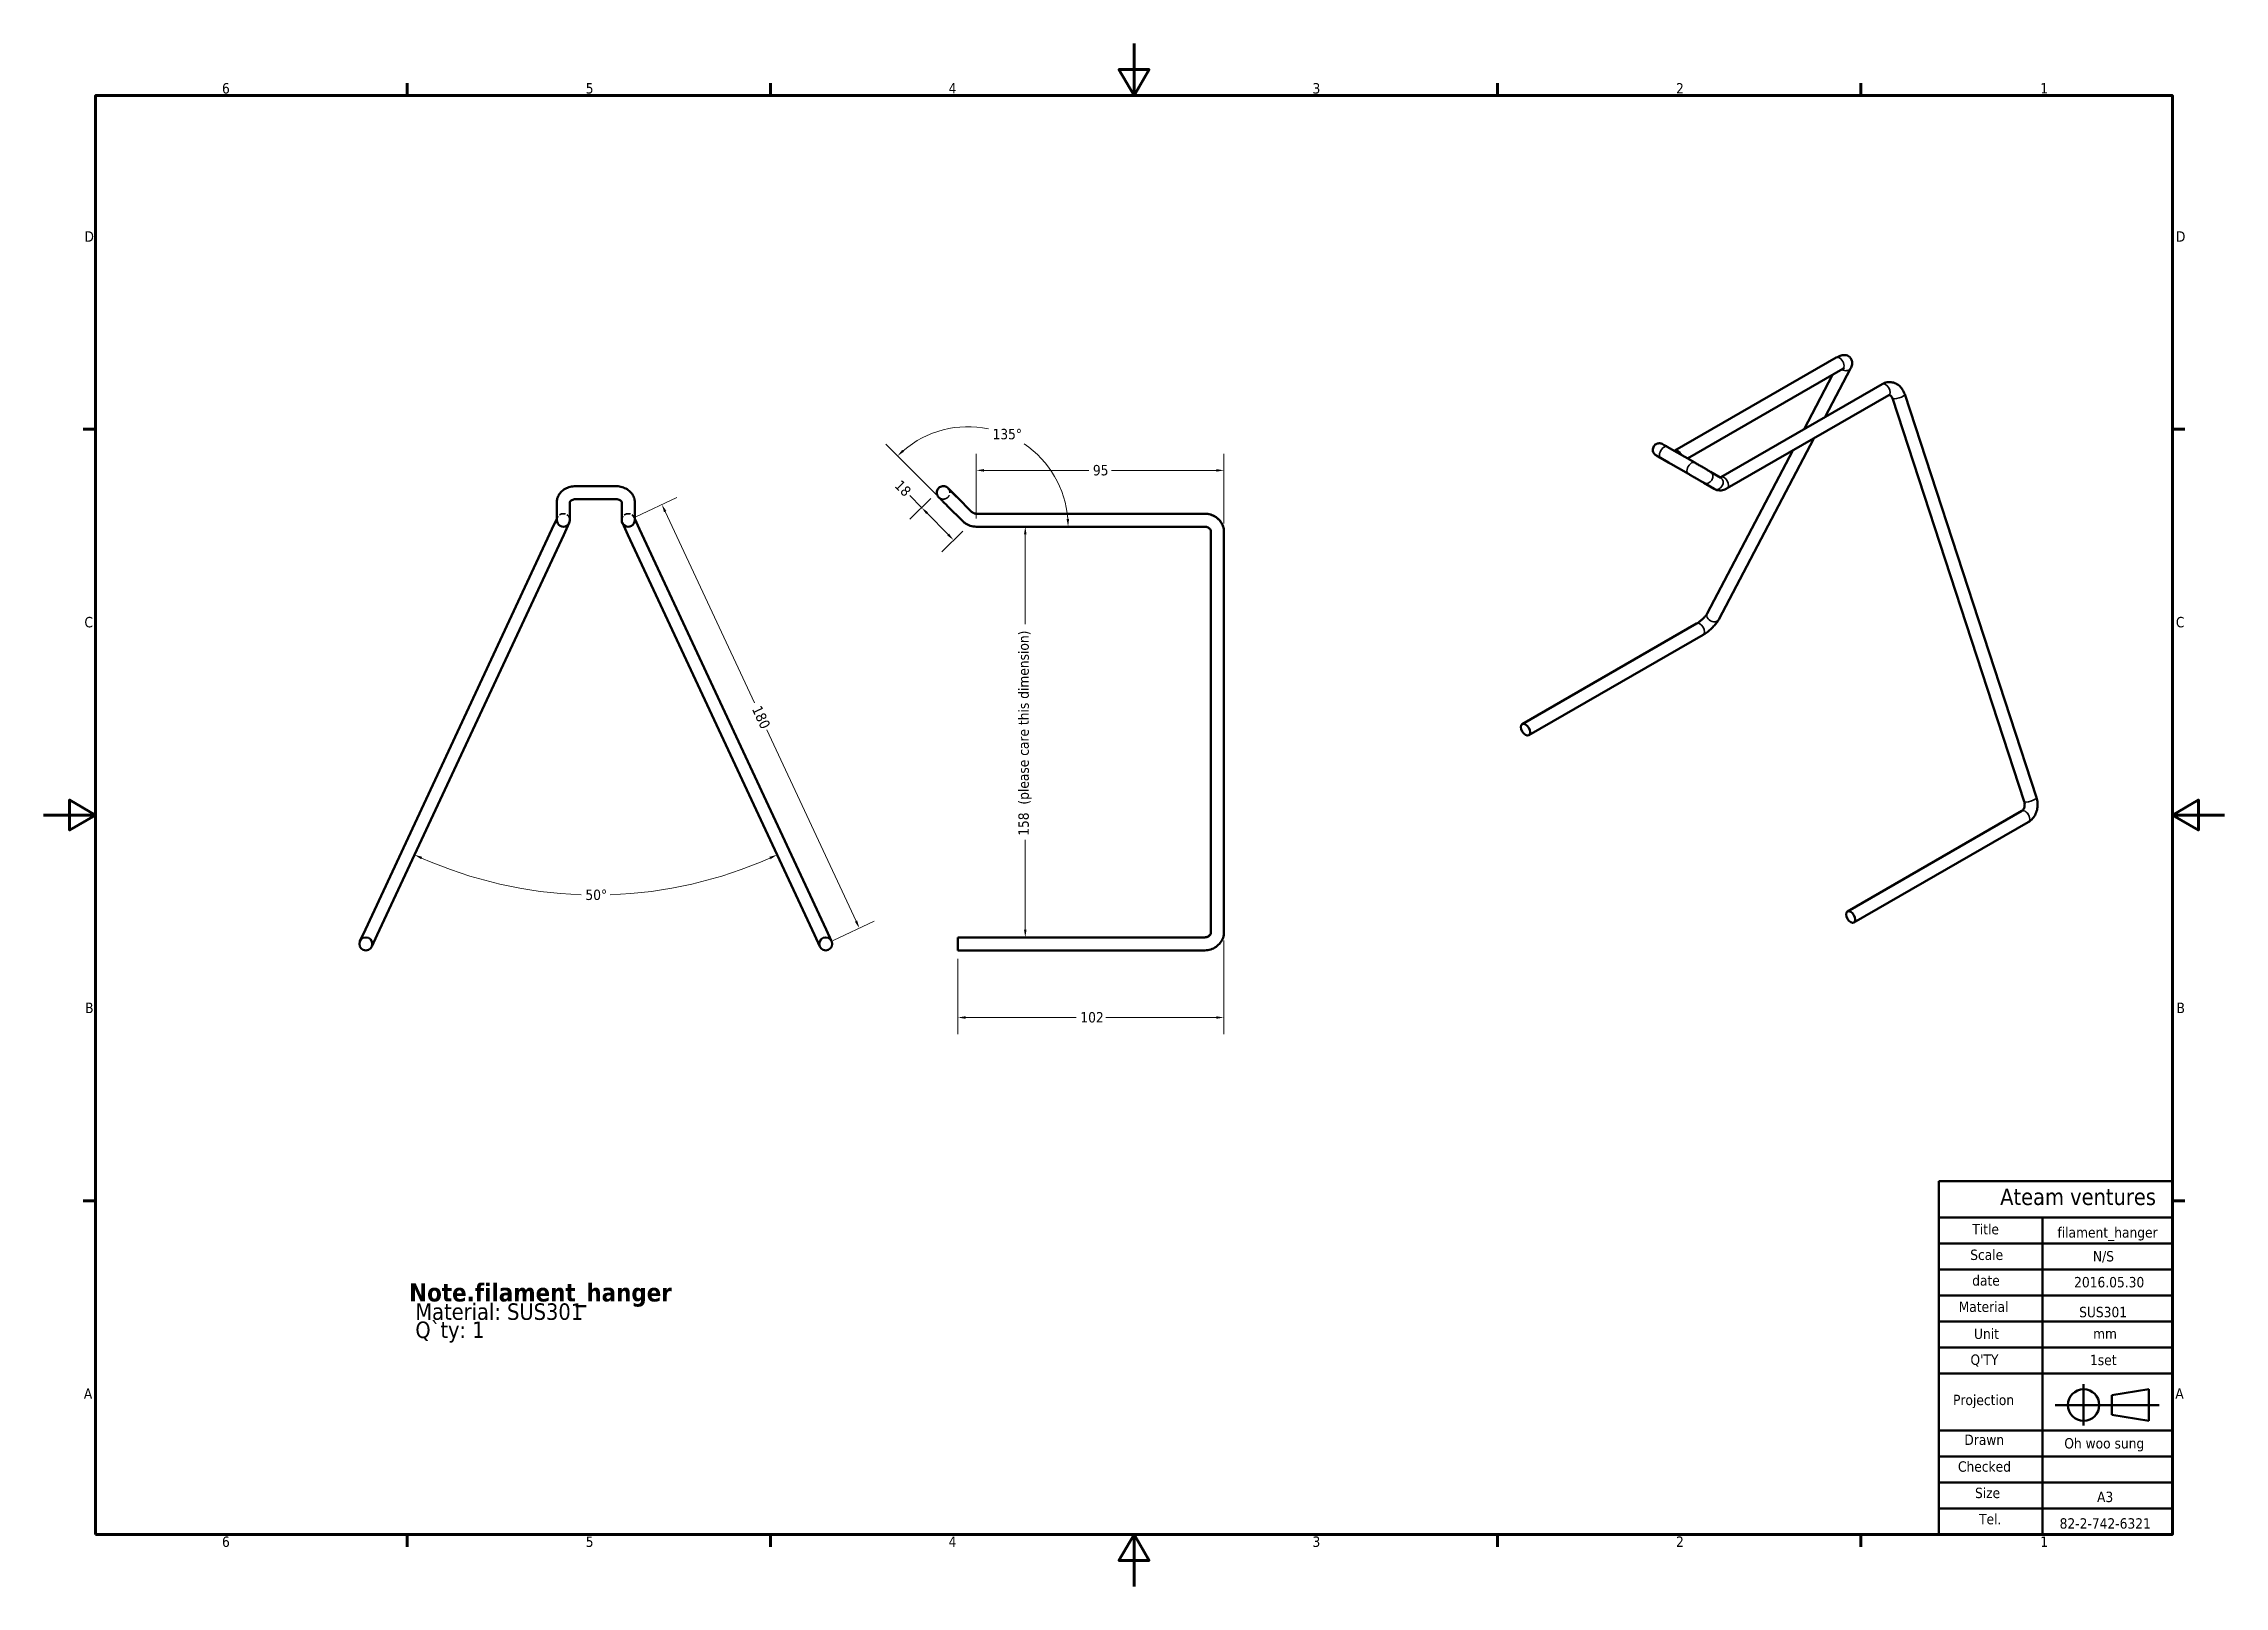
# Model space of a CAD drawing. Header units: millimetres. Extents: x 0 to 840, y 0 to 594.
import ezdxf
from ezdxf.enums import TextEntityAlignment as Align

# ---------------------------------------------------------------- set-up
doc = ezdxf.new("R2010")
doc.units = ezdxf.units.MM
doc.header["$LTSCALE"] = 2
doc.linetypes.add('DASHED', pattern=[0.2067, 0.1654, -0.0413])
for name, color, linetype, lineweight in [('Border (ANSI)', 7, 'Continuous', 70), ('Dimension (ANSI)', 7, 'Continuous', 25), ('Hidden (ANSI)', 7, 'DASHED', 35), ('Symbol (ANSI)', 7, 'Continuous', 25), ('Title (ANSI)', 7, 'Continuous', 50), ('Visible (ANSI)', 7, 'Continuous', 50), ('Visible Narrow (ANSI)', 7, 'Continuous', 35)]:
    doc.layers.add(name, color=color, linetype=linetype, lineweight=lineweight)
doc.styles.add('Note Text (ANSI)', font='tahoma.ttf')
doc.dimstyles.new('Default - mm (ANSI)', dxfattribs={"dimscale": 2, "dimtxt": 2, "dimasz": 1.5, "dimexe": 3.175, "dimexo": 1.6002, "dimgap": 0.8, "dimtad": 0, "dimtoh": 1, "dimrnd": 1e-08, "dimzin": 12, "dimdsep": 46, "dimtxsty": 'Note Text (ANSI)', "dimcen": 0.09, "dimdle": 10, "dimclrd": 256, "dimclre": 256, "dimclrt": 256, "dimadec": 1, "dimazin": 3, "dimtfac": 0.65, "dimtofl": 0, "dimtmove": 0, "dimatfit": 3, "dimfxl": 0, "dimtolj": 1, "dimtzin": 4, "dimlwd": 15, "dimlwe": 15, "dimarcsym": 0})

# ---------------------------------------------------------------- blocks, each defined once
blk = doc.blocks.new('Borders Default Border')
at = {"layer": 'Border (ANSI)'}
for p, q in [((70, 287), (70, 289.4)), ((140, 287), (140, 289.4)), ((280, 287), (280, 289.4)), ((350, 287), (350, 289.4)), ((10, 222.75), (7.6, 222.75)), ((410, 222.75), (412.4, 222.75)), ((10, 74.25), (7.6, 74.25)), ((410, 74.25), (412.4, 74.25)), ((70, 10), (70, 7.6)), ((140, 10), (140, 7.6)), ((280, 10), (280, 7.6)), ((350, 10), (350, 7.6))]:
    blk.add_line(p, q, dxfattribs=at)
at = {"layer": 'Border (ANSI)', "flags": 128}
for points in [[(210, 297), (210, 287), (207.11, 292), (212.89, 292), (210, 287)], [(10, 10), (10, 287), (410, 287), (410, 10), (10, 10)], [(0, 148.5), (10, 148.5), (5, 151.39), (5, 145.61), (10, 148.5)], [(420, 148.5), (410, 148.5), (415, 151.39), (415, 145.61), (410, 148.5)], [(210, 0), (210, 10), (207.11, 5), (212.89, 5), (210, 10)]]:
    blk.add_lwpolyline(points, dxfattribs=at)
at = {"layer": 'Border (ANSI)', "char_height": 2, "attachment_point": 7, "style": 'Note Text (ANSI)'}
for s, insert in [('6', (34.36, 287.36)), ('5', (104.41, 287.36)), ('4', (174.3, 287.4)), ('3', (244.38, 287.36)), ('2', (314.39, 287.4)), ('1', (384.55, 287.4)), ('D', (7.87, 258.87)), ('D', (410.67, 258.87)), ('C', (7.86, 184.59)), ('C', (410.66, 184.59)), ('B', (7.99, 110.37)), ('B', (410.79, 110.37)), ('A', (7.75, 36.12)), ('A', (410.55, 36.12)), ('6', (34.36, 7.56)), ('5', (104.41, 7.56)), ('4', (174.3, 7.6)), ('3', (244.38, 7.56)), ('2', (314.39, 7.6)), ('1', (384.55, 7.6))]:
    blk.add_mtext(s, dxfattribs=dict(at, insert=insert))
blk = doc.blocks.new('Title Blocks ANSI - Large')
at = {"layer": 'Title (ANSI)'}
for p, q in [((213.43, -53.73), (168.43, -53.73)), ((168.43, -53.73), (168.43, -121.73)), ((213.43, -121.73), (213.43, -53.73)), ((168.43, -60.73), (213.43, -60.73)), ((188.43, -60.73), (188.43, -121.73)), ((168.43, -65.73), (213.43, -65.73)), ((168.43, -70.73), (213.43, -70.73)), ((168.43, -75.73), (213.43, -75.73)), ((168.43, -80.73), (213.43, -80.73)), ((168.43, -85.73), (213.43, -85.73)), ((168.43, -90.73), (213.43, -90.73)), ((196.31, -92.79), (196.31, -100.79)), ((208.89, -93.78), (201.74, -94.91)), ((201.74, -94.91), (201.74, -98.69)), ((208.89, -93.78), (208.89, -99.84)), ((190.81, -96.83), (210.84, -96.83)), ((208.89, -99.84), (201.74, -98.69)), ((168.43, -101.73), (213.43, -101.73)), ((168.43, -106.73), (213.43, -106.73)), ((168.43, -111.73), (213.43, -111.73)), ((168.43, -116.73), (213.43, -116.73)), ((168.43, -121.73), (166.93, -121.73)), ((168.43, -121.73), (213.43, -121.73))]:
    blk.add_line(p, q, dxfattribs=at)
blk.add_circle((196.31, -96.83), 3.03, dxfattribs=at)
at = {"layer": 'Title (ANSI)', "style": 'Note Text (ANSI)'}
for s, p in [('2016.05.30', (194.49, -74.77)), ('mm', (198.14, -84.68)), ('1set', (197.55, -89.75)), ('Oh woo sung', (192.6, -105.79))]:
    blk.add_text(s, height=2, dxfattribs=at).set_placement(p, align=Align.BOTTOM_LEFT)
for s, p in [('Drawn', (173.35, -102.51)), ('Checked', (172.12, -107.66))]:
    blk.add_text(s, height=2, dxfattribs=at).set_placement(p, align=Align.TOP_LEFT)
at = {"layer": 'Title (ANSI)', "attachment_point": 1, "style": 'Note Text (ANSI)'}
for s, insert, char_height in [('\\fTahoma|b0|i0;\\H3.1750;Ateam ventures', (180.25, -55.14), 3.175), ('\\fTahoma|b0|i0;Scale', (174.48, -66.9), 2), ('\\fTahoma|b0|i0;N/S', (198.11, -67.18), 2), ('\\fTahoma|b0|i0;date', (174.86, -71.84), 2), ('\\fTahoma|b0|i0;Material', (172.26, -76.9), 2), ('SUS301', (195.46, -77.92), 2), ('\\fTahoma|b0|i0;Unit', (175.21, -82.1), 2), ("\\fTahoma|b0|i0;Q'TY", (174.53, -87.09), 2), ('\\fTahoma|b0|i0;Projection', (171.17, -94.84), 2), ('\\fTahoma|b0|i0;Size', (175.4, -112.74), 2), ('A3', (198.91, -113.51), 2), ('\\fTahoma|b0|i0;Tel.', (176.18, -117.79), 2), ('\\fTahoma|b0|i0;82-2-742-6321', (191.7, -118.62), 2)]:
    blk.add_mtext(s, dxfattribs=dict(at, insert=insert, char_height=char_height))
at = {"layer": 'Title (ANSI)', "insert": (174.89, -61.97), "char_height": 2, "width": 7.6254, "attachment_point": 1, "style": 'Note Text (ANSI)'}
blk.add_mtext('\\fTahoma|b0|i0;Title', dxfattribs=at)
at = {"layer": 'Title (ANSI)', "insert": (191.28, -62.59), "char_height": 2, "attachment_point": 1, "line_spacing_factor": 0.987884, "style": 'Note Text (ANSI)'}
blk.add_mtext('filament_hanger\\P ', dxfattribs=at)
blk = doc.blocks.new('*D6')
at = {"layer": 'Defpoints', "color": 0, "transparency": 16777216}
for p in [(212.7, 431.4), (225.04, 404.92), (188.75, 267.95), (128.5, 250.86)]:
    blk.add_point(p, dxfattribs=at)
at = {"layer": 'Dimension (ANSI)', "lineweight": 15, "transparency": 16777216}
for start, end in [(246.03808, 268.05643), (271.93877, 293.95713)]:
    blk.add_arc((212.7, 431.4), 165.2, start, end, dxfattribs=at)
at = {"layer": 'Dimension (ANSI)', "transparency": 16777216}
for points in [[(145.39, 279.98), (145.81, 280.89), (142.87, 281.68)], [(279.57, 280.89), (279.98, 279.98), (282.51, 281.68)]]:
    blk.add_solid(points, dxfattribs=at)
at = {"layer": 'Dimension (ANSI)', "lineweight": 18, "transparency": 16777216, "insert": (208.69, 268.28), "char_height": 4, "attachment_point": 1, "style": 'Note Text (ANSI)'}
blk.add_mtext('\\A1;50°', dxfattribs=at)
blk = doc.blocks.new('*D7')
at = {"layer": 'Defpoints', "color": 0, "transparency": 16777216}
for p in [(378.12, 408.01), (378.12, 249.87), (378.12, 249.87)]:
    blk.add_point(p, dxfattribs=at)
at = {"layer": 'Dimension (ANSI)', "lineweight": 15, "transparency": 16777216}
for p, q in [((378.12, 405.01), (378.12, 370.51)), ((378.12, 252.87), (378.12, 287.38))]:
    blk.add_line(p, q, dxfattribs=at)
at = {"layer": 'Dimension (ANSI)', "transparency": 16777216}
for points in [[(377.62, 405.01), (378.62, 405.01), (378.12, 408.01)], [(377.62, 252.87), (378.62, 252.87), (378.12, 249.87)]]:
    blk.add_solid(points, dxfattribs=at)
at = {"layer": 'Dimension (ANSI)', "lineweight": 18, "transparency": 16777216, "insert": (375.48, 288.98), "char_height": 4, "attachment_point": 1, "rotation": 90, "style": 'Note Text (ANSI)'}
blk.add_mtext('\\A1;158  (please care this dimension)', dxfattribs=at)
blk = doc.blocks.new('*D8')
at = {"layer": 'Defpoints', "color": 0, "transparency": 16777216}
for p in [(352.16, 244.87), (454.66, 251.9), (454.66, 219.02)]:
    blk.add_point(p, dxfattribs=at)
at = {"layer": 'Dimension (ANSI)', "lineweight": 15, "transparency": 16777216}
for p, q in [((454.66, 248.7), (454.66, 212.67)), ((352.16, 241.67), (352.16, 212.67)), ((355.16, 219.02), (397.73, 219.02)), ((451.66, 219.02), (409.09, 219.02))]:
    blk.add_line(p, q, dxfattribs=at)
at = {"layer": 'Dimension (ANSI)', "transparency": 16777216}
for points in [[(355.16, 219.52), (355.16, 218.52), (352.16, 219.02)], [(451.66, 219.52), (451.66, 218.52), (454.66, 219.02)]]:
    blk.add_solid(points, dxfattribs=at)
at = {"layer": 'Dimension (ANSI)', "lineweight": 18, "transparency": 16777216, "insert": (399.33, 221.11), "char_height": 4, "attachment_point": 1, "style": 'Note Text (ANSI)'}
blk.add_mtext('\\A1;102', dxfattribs=at)
blk = doc.blocks.new('*D9')
at = {"layer": 'Defpoints', "color": 0, "transparency": 16777216}
for p in [(454.66, 429.69), (359.23, 408.01), (454.66, 405.98)]:
    blk.add_point(p, dxfattribs=at)
at = {"layer": 'Dimension (ANSI)', "lineweight": 15, "transparency": 16777216}
for p, q in [((359.23, 411.21), (359.23, 436.04)), ((362.23, 429.69), (402.57, 429.69)), ((451.66, 429.69), (411.31, 429.69)), ((454.66, 409.18), (454.66, 436.04))]:
    blk.add_line(p, q, dxfattribs=at)
at = {"layer": 'Dimension (ANSI)', "transparency": 16777216}
for points in [[(362.23, 430.19), (362.23, 429.19), (359.23, 429.69)], [(451.66, 430.19), (451.66, 429.19), (454.66, 429.69)]]:
    blk.add_solid(points, dxfattribs=at)
at = {"layer": 'Dimension (ANSI)', "lineweight": 18, "transparency": 16777216, "insert": (404.17, 431.77), "char_height": 4, "attachment_point": 1, "style": 'Note Text (ANSI)'}
blk.add_mtext('\\A1;95', dxfattribs=at)
blk = doc.blocks.new('*D10')
at = {"layer": 'Defpoints', "color": 0, "transparency": 16777216}
for p in [(344.05, 421.12), (356.36, 408.58), (350.51, 402.84)]:
    blk.add_point(p, dxfattribs=at)
at = {"layer": 'Dimension (ANSI)', "lineweight": 15, "transparency": 16777216}
for p, q in [((338.2, 415.37), (333.62, 420.03)), ((341.77, 418.88), (333.67, 410.92)), ((348.4, 404.98), (340.3, 413.23)), ((354.07, 406.34), (345.97, 398.39))]:
    blk.add_line(p, q, dxfattribs=at)
at = {"layer": 'Dimension (ANSI)', "transparency": 16777216}
for points in [[(340.66, 413.58), (339.94, 412.88), (338.2, 415.37)], [(348.76, 405.33), (348.05, 404.63), (350.51, 402.84)]]:
    blk.add_solid(points, dxfattribs=at)
at = {"layer": 'Dimension (ANSI)', "lineweight": 18, "transparency": 16777216, "insert": (330.35, 426.35), "char_height": 4, "attachment_point": 1, "rotation": 314.47338, "style": 'Note Text (ANSI)'}
blk.add_mtext('\\A1;18', dxfattribs=at)
blk = doc.blocks.new('*D11')
at = {"layer": 'Defpoints', "color": 0, "transparency": 16777216}
for p in [(225.19, 410.51), (314.21, 253.41), (301.26, 247.37)]:
    blk.add_point(p, dxfattribs=at)
at = {"layer": 'Dimension (ANSI)', "lineweight": 15, "transparency": 16777216}
for p, q in [((228.1, 411.86), (243.9, 419.23)), ((239.41, 413.83), (273.77, 340.14)), ((312.94, 256.13), (278.58, 329.82)), ((304.16, 248.73), (319.96, 256.09))]:
    blk.add_line(p, q, dxfattribs=at)
at = {"layer": 'Dimension (ANSI)', "transparency": 16777216}
for points in [[(239.87, 414.04), (238.96, 413.62), (238.14, 416.55)], [(313.39, 256.34), (312.49, 255.92), (314.21, 253.41)]]:
    blk.add_solid(points, dxfattribs=at)
at = {"layer": 'Dimension (ANSI)', "lineweight": 18, "transparency": 16777216, "insert": (276.34, 339.57), "char_height": 4, "attachment_point": 1, "rotation": 294.9976, "style": 'Note Text (ANSI)'}
blk.add_mtext('\\A1;180', dxfattribs=at)
blk = doc.blocks.new('*D12')
at = {"layer": 'Defpoints', "color": 0, "transparency": 16777216}
for p in [(383.35, 435.24), (348.32, 415.82), (356.12, 408.01), (359.32, 408.01)]:
    blk.add_point(p, dxfattribs=at)
at = {"layer": 'Dimension (ANSI)', "lineweight": 15, "transparency": 16777216}
blk.add_line((346.06, 418.08), (324.4, 439.73), dxfattribs=at)
for start, end in [(78.35064, 130.53511), (4.46489, 55.91715)]:
    blk.add_arc((356.12, 408.01), 38.51, start, end, dxfattribs=at)
at = {"layer": 'Dimension (ANSI)', "transparency": 16777216}
for points in [[(331.44, 436.91), (330.76, 437.64), (328.89, 435.24)], [(395.01, 411.03), (394.01, 410.99), (394.63, 408.01)]]:
    blk.add_solid(points, dxfattribs=at)
at = {"layer": 'Dimension (ANSI)', "lineweight": 18, "transparency": 16777216, "insert": (365.5, 445.67), "char_height": 4, "attachment_point": 1, "style": 'Note Text (ANSI)'}
blk.add_mtext('\\A1;135°', dxfattribs=at)

msp = doc.modelspace()

# ---------------------------------------------------------------- linework, layer by layer
at = {"layer": 'Hidden (ANSI)', "ltscale": 14.285125}
msp.add_line((349.051, 421.119), (349.051, 421.119), dxfattribs=at)
at = {"layer": 'Hidden (ANSI)', "ltscale": 7.551005}
msp.add_line((353.926, 410.21), (348.319, 415.816), dxfattribs=at)
at = {"layer": 'Hidden (ANSI)', "ltscale": 2.263185}
for p, q in [((197.929, 411.569), (197.695, 411.067)), ((227.695, 411.066), (227.461, 411.568))]:
    msp.add_line(p, q, dxfattribs=at)
at = {"layer": 'Hidden (ANSI)', "ltscale": 26.587122}
msp.add_line((447.158, 408.013), (359.229, 408.013), dxfattribs=at)
at = {"layer": 'Hidden (ANSI)', "ltscale": 0.001184}
msp.add_line((449.658, 405.98), (449.658, 405.981), dxfattribs=at)
at = {"layer": 'Hidden (ANSI)', "ltscale": 28.725206}
msp.add_line((352.158, 244.881), (447.158, 244.881), dxfattribs=at)
at = {"layer": 'Hidden (ANSI)', "ltscale": 7.479626}
for centre in [(200.195, 410.513), (225.195, 410.512)]:
    msp.add_arc(centre, 2.5, 359.997604, 179.997604, dxfattribs=at)
at = {"layer": 'Hidden (ANSI)', "ltscale": 13.056766}
msp.add_open_spline([(348.319, 415.816), (347.937, 416.198), (347.55, 416.585), (346.832, 417.303), (346.492, 417.643), (345.892, 418.243), (345.625, 418.51), (345.198, 418.937), (345.032, 419.103), (344.874, 419.261), (344.836, 419.299), (344.801, 419.334), (344.792, 419.342), (344.787, 419.347), (344.787, 419.348), (344.787, 419.348), (344.787, 419.348), (344.787, 419.348), (344.787, 419.348), (344.792, 419.343), (344.792, 419.343), (344.795, 419.34), (344.796, 419.339), (344.8, 419.335), (344.802, 419.333), (344.813, 419.322), (344.823, 419.312), (344.852, 419.285), (344.872, 419.267), (344.952, 419.196), (345.015, 419.146), (345.275, 418.956), (345.495, 418.84), (345.975, 418.672), (346.244, 418.624), (346.776, 418.615), (347.045, 418.654), (347.552, 418.813), (347.795, 418.935), (348.227, 419.245), (348.419, 419.437), (348.731, 419.867), (348.854, 420.11), (349.011, 420.606), (349.051, 420.864), (349.051, 421.119)], degree=3, knots=[0, 0, 0, 0, 0.162141, 0.162141, 0.3213527, 0.3213527, 0.4806677, 0.4806677, 0.6399712, 0.6399712, 0.7188215, 0.7188215, 0.758502, 0.758502, 0.7702186, 0.7702186, 0.7733743, 0.7733743, 0.7789653, 0.7789653, 0.7799697, 0.7799697, 0.7809839, 0.7809839, 0.7819984, 0.7819984, 0.7861101, 0.7861101, 0.7941176, 0.7941176, 0.8181459, 0.8181459, 0.8909189, 0.8909189, 0.9708056, 0.9708056, 1.0504565, 1.0504565, 1.1301159, 1.1301159, 1.209775, 1.209775, 1.2894341, 1.2894341, 1.3658821, 1.3658821, 1.3658821, 1.3658821], dxfattribs=at)
at = {"layer": 'Hidden (ANSI)', "ltscale": 1.95546}
msp.add_open_spline([(349.051, 421.119), (349.051, 421.389), (349.006, 421.663), (348.835, 422.17), (348.708, 422.411), (348.509, 422.675), (348.467, 422.726), (348.407, 422.793), (348.391, 422.812), (348.368, 422.836), (348.361, 422.843), (348.35, 422.854), (348.346, 422.859), (348.339, 422.866), (348.337, 422.869), (348.333, 422.872), (348.331, 422.874), (348.327, 422.878), (348.326, 422.879), (348.323, 422.882), (348.323, 422.882), (348.322, 422.883), (348.322, 422.883), (348.322, 422.883)], degree=3, knots=[0, 0, 0, 0, 0.08107307, 0.08107307, 0.16068139, 0.16068139, 0.1803551, 0.1803551, 0.18772858, 0.18772858, 0.19049442, 0.19049442, 0.19257562, 0.19257562, 0.19358345, 0.19358345, 0.19460078, 0.19460078, 0.19665654, 0.19665654, 0.20067529, 0.20067529, 0.20461192, 0.20461192, 0.20461192, 0.20461192], dxfattribs=at)
at = {"layer": 'Hidden (ANSI)', "ltscale": 5.60969}
msp.add_open_spline([(359.229, 408.013), (358.836, 408.013), (358.443, 408.044), (357.668, 408.167), (357.285, 408.259), (356.538, 408.501), (356.174, 408.652), (355.474, 409.009), (355.138, 409.214), (354.503, 409.676), (354.203, 409.932), (353.926, 410.21)], degree=3, knots=[1.57079633, 1.57079633, 1.57079633, 1.57079633, 1.72787596, 1.72787596, 1.88495559, 1.88495559, 2.04203522, 2.04203522, 2.19911486, 2.19911486, 2.35619449, 2.35619449, 2.35619449, 2.35619449], dxfattribs=at)
at = {"layer": 'Hidden (ANSI)', "ltscale": 4.095229}
msp.add_open_spline([(449.658, 405.981), (449.658, 406.167), (449.626, 406.353), (449.493, 406.723), (449.392, 406.907), (449.113, 407.255), (448.934, 407.42), (448.527, 407.688), (448.304, 407.795), (447.834, 407.946), (447.589, 407.992), (447.28, 408.011), (447.219, 408.013), (447.158, 408.013)], degree=3, knots=[1.5707963, 1.5707963, 1.5707963, 1.5707963, 1.8849556, 1.8849556, 2.1991149, 2.1991149, 2.5132741, 2.5132741, 2.8011749, 2.8011749, 3.0745228, 3.0745228, 3.1415927, 3.1415927, 3.1415927, 3.1415927], dxfattribs=at)
at = {"layer": 'Hidden (ANSI)', "ltscale": 11.099283}
msp.add_open_spline([(447.158, 244.881), (447.919, 244.881), (448.68, 244.989), (450.139, 245.419), (450.837, 245.74), (452.106, 246.576), (452.678, 247.091), (453.629, 248.278), (454.009, 248.95), (454.517, 250.368), (454.651, 251.11), (454.658, 251.873), (454.658, 251.893), (454.658, 251.912)], degree=3, knots=[0, 0, 0, 0, 0.3141593, 0.3141593, 0.6283185, 0.6283185, 0.9424778, 0.9424778, 1.2566371, 1.2566371, 1.5628102, 1.5628102, 1.5707963, 1.5707963, 1.5707963, 1.5707963], dxfattribs=at)
at = {"layer": 'Visible (ANSI)'}
for p, q in [((690.522, 473.1), (628.347, 437.295)), ((693.018, 468.767), (633.169, 434.302)), ((646.025, 427.115), (708.2, 462.919)), ((678.091, 445.581), (689.083, 466.501)), ((686.19, 450.244), (696.024, 468.962)), ((648.52, 422.782), (710.695, 458.586)), ((712.101, 457.446), (762.899, 302.229)), ((716.853, 459.001), (767.651, 303.785)), ((625.414, 438.768), (636.02, 432.66)), ((640.791, 374.587), (673.745, 437.308)), ((645.218, 372.261), (681.843, 441.971)), ((625.84, 432.724), (621.876, 435.025)), ((622.919, 434.435), (633.525, 428.327)), ((642.063, 429.169), (646.027, 426.868)), ((205.195, 423.619), (220.195, 423.619)), ((344.051, 421.119), (344.051, 421.119)), ((639.553, 424.844), (643.518, 422.544)), ((197.695, 411.977), (197.695, 417.584)), ((197.695, 411.977), (197.695, 410.513)), ((202.695, 411.977), (202.695, 417.584)), ((202.695, 410.513), (202.695, 411.977)), ((205.195, 418.619), (220.195, 418.619)), ((222.695, 417.583), (222.695, 411.976)), ((222.695, 411.976), (222.695, 410.512)), ((227.695, 417.583), (227.695, 411.976)), ((227.695, 410.512), (227.695, 411.976)), ((348.319, 415.815), (353.926, 410.208)), ((357.461, 413.745), (351.854, 419.352)), ((351.854, 419.351), (357.461, 413.744)), ((447.158, 413.013), (359.229, 413.013)), ((359.229, 413.012), (447.158, 413.012)), ((123.964, 252.969), (195.816, 407.038)), ((128.496, 250.855), (200.347, 404.925)), ((197.695, 411.067), (195.816, 407.038)), ((200.347, 404.925), (202.461, 409.456)), ((222.929, 409.455), (225.042, 404.924)), ((225.042, 404.924), (296.881, 250.848)), ((229.574, 407.037), (227.695, 411.066)), ((229.574, 407.037), (301.412, 252.961)), ((359.229, 408.012), (447.158, 408.012)), ((449.658, 405.98), (449.658, 251.905)), ((454.658, 405.98), (454.658, 405.981)), ((454.658, 405.98), (454.658, 251.905)), ((569.552, 332.027), (636.727, 370.71)), ((572.047, 327.694), (639.222, 366.377)), ((761.986, 298.572), (694.811, 259.889)), ((764.481, 294.239), (697.306, 255.556)), ((123.964, 252.969), (121.851, 248.437)), ((303.525, 248.43), (301.412, 252.961)), ((126.382, 246.324), (128.496, 250.855)), ((296.881, 250.848), (298.994, 246.317)), ((352.158, 249.881), (352.158, 249.873)), ((352.158, 249.881), (447.158, 249.881)), ((352.158, 244.873), (352.158, 249.873)), ((447.158, 249.873), (352.158, 249.873)), ((447.158, 244.873), (352.158, 244.873))]:
    msp.add_line(p, q, dxfattribs=at)
for centre in [(124.117, 247.381), (301.259, 247.373)]:
    msp.add_circle(centre, 2.5, dxfattribs=at)
for centre in [(200.195, 410.513), (225.195, 410.512)]:
    msp.add_arc(centre, 2.5, 179.997604, 359.997604, dxfattribs=at)
for centre in [(570.799, 329.86), (696.058, 257.722)]:
    msp.add_ellipse(centre, major_axis=(-1.248, 2.166), ratio=0.5780931, dxfattribs=at)
for points, knots in [([(696.024, 468.962), (696.264, 469.418), (696.47, 469.885), (696.605, 470.742), (696.626, 470.996), (696.583, 471.658), (696.488, 472.102), (696.088, 472.841), (695.857, 473.13), (695.331, 473.583), (695.043, 473.748), (694.44, 473.99), (694.133, 474.049), (693.462, 474.108), (693.128, 474.074), (692.269, 473.918), (691.802, 473.74), (691.061, 473.396), (690.792, 473.255), (690.522, 473.1)], [1.5707963, 1.5707963, 1.5707963, 1.5707963, 1.8849556, 1.8849556, 1.9995575, 1.9995575, 2.1499664, 2.1499664, 2.2539072, 2.2539072, 2.3544001, 2.3544001, 2.4737491, 2.4737491, 2.6455569, 2.6455569, 2.9597161, 2.9597161, 3.1415927, 3.1415927, 3.1415927, 3.1415927]), ([(693.732, 469.102), (693.732, 469.102), (693.726, 469.101), (693.688, 469.09), (693.634, 469.071), (693.468, 469.003), (693.345, 468.946), (693.145, 468.839), (693.083, 468.804), (693.018, 468.767)], [2.69022865, 2.69022865, 2.69022865, 2.69022865, 2.74895792, 2.74895792, 2.88941211, 2.88941211, 3.06688026, 3.06688026, 3.14159265, 3.14159265, 3.14159265, 3.14159265]), ([(708.2, 462.919), (708.799, 463.264), (709.465, 463.508), (710.794, 463.719), (711.451, 463.707), (712.713, 463.455), (713.316, 463.219), (714.445, 462.55), (714.964, 462.106), (715.876, 461.055), (716.259, 460.438), (716.666, 459.527), (716.766, 459.266), (716.853, 459.001)], [4.712389, 4.712389, 4.712389, 4.712389, 5.010133, 5.010133, 5.2832101, 5.2832101, 5.5551151, 5.5551151, 5.8473567, 5.8473567, 6.161516, 6.161516, 6.2831853, 6.2831853, 6.2831853, 6.2831853]), ([(710.695, 458.586), (710.804, 458.649), (710.887, 458.672), (711.02, 458.691), (711.073, 458.688), (711.213, 458.649), (711.302, 458.61), (711.519, 458.445), (711.644, 458.32), (711.864, 457.998), (711.96, 457.82), (712.062, 457.561), (712.082, 457.504), (712.101, 457.446)], [4.712389, 4.712389, 4.712389, 4.712389, 5.0265482, 5.0265482, 5.3407075, 5.3407075, 5.6548668, 5.6548668, 5.9630998, 5.9630998, 6.2156391, 6.2156391, 6.2831853, 6.2831853, 6.2831853, 6.2831853]), ([(621.876, 435.025), (621.603, 435.183), (621.391, 435.307), (621.184, 435.427), (621.135, 435.456), (621.081, 435.488), (621.069, 435.495), (621.042, 435.512), (621.029, 435.519), (620.995, 435.541), (620.986, 435.547), (620.961, 435.563), (620.942, 435.575), (620.902, 435.603), (620.881, 435.618), (620.829, 435.656), (620.797, 435.681), (620.696, 435.762), (620.628, 435.823), (620.424, 436.029), (620.299, 436.188), (620.06, 436.583), (619.959, 436.833), (619.84, 437.349), (619.822, 437.62), (619.872, 438.149), (619.94, 438.413), (620.154, 438.899), (620.301, 439.128), (620.657, 439.522), (620.869, 439.693), (621.331, 439.955), (621.586, 440.051), (622.107, 440.155), (622.379, 440.165), (622.772, 440.116), (622.902, 440.09), (623.09, 440.036), (623.151, 440.015), (623.256, 439.976), (623.3, 439.958), (623.365, 439.93), (623.386, 439.92), (623.424, 439.902), (623.441, 439.894), (623.474, 439.877), (623.49, 439.869), (623.513, 439.857), (623.522, 439.852), (623.541, 439.842), (623.55, 439.837), (623.58, 439.821), (623.596, 439.811), (623.678, 439.765), (623.767, 439.715), (624.092, 439.528), (624.388, 439.358), (624.952, 439.034), (625.175, 438.906), (625.414, 438.768)], [0, 0, 0, 0, 0.1634311, 0.1634311, 0.2441842, 0.2441842, 0.2704248, 0.2704248, 0.2902178, 0.2902178, 0.2952978, 0.2952978, 0.3035125, 0.3035125, 0.3116353, 0.3116353, 0.3237493, 0.3237493, 0.3509672, 0.3509672, 0.410725, 0.410725, 0.4896773, 0.4896773, 0.5693325, 0.5693325, 0.6489919, 0.6489919, 0.7286521, 0.7286521, 0.8083123, 0.8083123, 0.8879725, 0.8879725, 0.9676306, 0.9676306, 1.0070236, 1.0070236, 1.0263418, 1.0263418, 1.0408452, 1.0408452, 1.048213, 1.048213, 1.0547052, 1.0547052, 1.0629165, 1.0629165, 1.0710307, 1.0710307, 1.0843401, 1.0843401, 1.1221172, 1.1221172, 1.2359293, 1.2359293, 1.4201482, 1.4201482, 1.5213961, 1.5213961, 1.5213961, 1.5213961]), ([(622.919, 434.435), (622.538, 434.655), (622.197, 434.851), (621.653, 435.163), (621.441, 435.285), (621.238, 435.401), (621.188, 435.429), (621.149, 435.451), (621.141, 435.455), (621.141, 435.455)], [0, 0, 0, 0, 0.16168442, 0.16168442, 0.3202005, 0.3202005, 0.39746843, 0.39746843, 0.42870074, 0.42870074, 0.42870074, 0.42870074]), ([(636.02, 432.66), (636.404, 432.439), (636.837, 432.189), (637.729, 431.675), (638.197, 431.404), (639.118, 430.873), (639.582, 430.605), (640.447, 430.105), (640.859, 429.866), (641.54, 429.472), (641.827, 429.306), (642.063, 429.169)], [0, 0, 0, 0, 0.1626137, 0.1626137, 0.32218079, 0.32218079, 0.48175819, 0.48175819, 0.64134087, 0.64134087, 0.78286068, 0.78286068, 0.78286068, 0.78286068]), ([(197.695, 417.584), (197.695, 418.18), (197.805, 418.775), (198.22, 419.911), (198.534, 420.447), (199.35, 421.452), (199.869, 421.904), (201.024, 422.658), (201.664, 422.956), (203.001, 423.391), (203.699, 423.528), (204.668, 423.608), (204.932, 423.619), (205.195, 423.619)], [5.9646819, 5.9646819, 5.9646819, 5.9646819, 6.2176641, 6.2176641, 6.4851567, 6.4851567, 6.7901934, 6.7901934, 7.1043527, 7.1043527, 7.418512, 7.418512, 7.5354782, 7.5354782, 7.5354782, 7.5354782]), ([(220.195, 423.619), (220.904, 423.619), (221.613, 423.54), (222.988, 423.224), (223.654, 422.987), (224.899, 422.347), (225.479, 421.944), (226.489, 420.961), (226.919, 420.378), (227.487, 419.143), (227.651, 418.507), (227.693, 417.768), (227.695, 417.676), (227.695, 417.583)], [1.2522929, 1.2522929, 1.2522929, 1.2522929, 1.5664522, 1.5664522, 1.8806114, 1.8806114, 2.1947707, 2.1947707, 2.50893, 2.50893, 2.7837181, 2.7837181, 2.8230892, 2.8230892, 2.8230892, 2.8230892]), ([(344.051, 421.119), (344.051, 421.389), (344.096, 421.663), (344.268, 422.171), (344.395, 422.411), (344.714, 422.835), (344.91, 423.024), (345.347, 423.326), (345.593, 423.443), (346.102, 423.593), (346.373, 423.627), (346.903, 423.609), (347.171, 423.556), (347.669, 423.371), (347.906, 423.237), (348.164, 423.03), (348.214, 422.987), (348.269, 422.935), (348.277, 422.928), (348.29, 422.915), (348.296, 422.91), (348.303, 422.903), (348.305, 422.901), (348.308, 422.898), (348.309, 422.897), (348.314, 422.892), (348.315, 422.891), (348.316, 422.89), (348.317, 422.889), (348.319, 422.887), (348.32, 422.886), (348.326, 422.88), (348.333, 422.873), (348.374, 422.832), (348.432, 422.774), (348.642, 422.564), (348.828, 422.378), (349.292, 421.914), (349.574, 421.632), (350.198, 421.008), (350.548, 420.658), (351.216, 419.99), (351.537, 419.67), (351.854, 419.352)], [0, 0, 0, 0, 0.0810731, 0.0810731, 0.1606814, 0.1606814, 0.2403423, 0.2403423, 0.3200013, 0.3200013, 0.3996605, 0.3996605, 0.4793196, 0.4793196, 0.5589787, 0.5589787, 0.5786478, 0.5786478, 0.5818355, 0.5818355, 0.5842475, 0.5842475, 0.5852624, 0.5852624, 0.5862752, 0.5862752, 0.5903668, 0.5903668, 0.5943679, 0.5943679, 0.606368, 0.606368, 0.6423863, 0.6423863, 0.7510213, 0.7510213, 0.912588, 0.912588, 1.071882, 1.071882, 1.2312145, 1.2312145, 1.3660679, 1.3660679, 1.3660679, 1.3660679]), ([(348.319, 415.815), (347.937, 416.197), (347.55, 416.584), (346.832, 417.302), (346.492, 417.642), (345.892, 418.242), (345.625, 418.509), (345.198, 418.936), (345.032, 419.102), (344.874, 419.26), (344.835, 419.299), (344.8, 419.335), (344.791, 419.343), (344.784, 419.35), (344.783, 419.351), (344.78, 419.354), (344.78, 419.354), (344.779, 419.356), (344.778, 419.356), (344.776, 419.358), (344.775, 419.359), (344.773, 419.361), (344.772, 419.363), (344.768, 419.366), (344.766, 419.368), (344.76, 419.375), (344.755, 419.38), (344.732, 419.403), (344.714, 419.423), (344.667, 419.475), (344.639, 419.507), (344.531, 419.641), (344.457, 419.747), (344.256, 420.091), (344.158, 420.348), (344.069, 420.778), (344.051, 420.949), (344.051, 421.119)], [0, 0, 0, 0, 0.1621506, 0.1621506, 0.32137221, 0.32137221, 0.48070093, 0.48070093, 0.6400335, 0.6400335, 0.71895823, 0.71895823, 0.75901099, 0.75901099, 0.77401972, 0.77401972, 0.77683449, 0.77683449, 0.77894876, 0.77894876, 0.77995223, 0.77995223, 0.78096424, 0.78096424, 0.78197983, 0.78197983, 0.78401117, 0.78401117, 0.7920558, 0.7920558, 0.80490911, 0.80490911, 0.84356973, 0.84356973, 0.92420648, 0.92420648, 0.97519151, 0.97519151, 0.97519151, 0.97519151]), ([(348.322, 422.883), (348.322, 422.883), (348.322, 422.883), (348.324, 422.882), (348.327, 422.878), (348.347, 422.858), (348.377, 422.828), (348.51, 422.696), (348.66, 422.545), (349.059, 422.146), (349.313, 421.892), (349.892, 421.313), (350.224, 420.981), (350.924, 420.281), (351.301, 419.905), (351.735, 419.47), (351.795, 419.41), (351.854, 419.351)], [0.20461192, 0.20461192, 0.20461192, 0.20461192, 0.20924163, 0.20924163, 0.23493887, 0.23493887, 0.31222646, 0.31222646, 0.4717909, 0.4717909, 0.63098232, 0.63098232, 0.79028625, 0.79028625, 0.94959705, 0.94959705, 0.97490478, 0.97490478, 0.97490478, 0.97490478]), ([(639.553, 424.844), (639.286, 424.999), (638.952, 425.193), (638.209, 425.623), (637.791, 425.865), (636.92, 426.368), (636.455, 426.637), (635.537, 427.167), (635.072, 427.435), (634.243, 427.913), (633.865, 428.131), (633.525, 428.327)], [0, 0, 0, 0, 0.16083566, 0.16083566, 0.31929028, 0.31929028, 0.47826224, 0.47826224, 0.63732209, 0.63732209, 0.78144604, 0.78144604, 0.78144604, 0.78144604]), ([(643.518, 422.544), (643.844, 422.354), (644.197, 422.21), (644.915, 422.02), (645.279, 421.974), (645.99, 421.965), (646.337, 422.001), (647.005, 422.135), (647.325, 422.232), (647.941, 422.474), (648.236, 422.618), (648.52, 422.782)], [3.92699082, 3.92699082, 3.92699082, 3.92699082, 4.08407045, 4.08407045, 4.24115008, 4.24115008, 4.39822972, 4.39822972, 4.55530935, 4.55530935, 4.71238898, 4.71238898, 4.71238898, 4.71238898]), ([(645.795, 427.003), (645.798, 427.004), (645.802, 427.006), (645.863, 427.03), (645.938, 427.065), (646.025, 427.115)], [4.54557786, 4.54557786, 4.54557786, 4.54557786, 4.55530935, 4.55530935, 4.71238898, 4.71238898, 4.71238898, 4.71238898]), ([(202.695, 417.584), (202.695, 417.584), (202.691, 417.587), (202.732, 417.678), (202.783, 417.763), (202.98, 417.955), (203.103, 418.051), (203.41, 418.232), (203.591, 418.318), (204.003, 418.463), (204.236, 418.523), (204.712, 418.6), (204.953, 418.619), (205.195, 418.619)], [5.9646819, 5.9646819, 5.9646819, 5.9646819, 6.2788411, 6.2788411, 6.5930004, 6.5930004, 6.8388347, 6.8388347, 7.072887, 7.072887, 7.311003, 7.311003, 7.5354782, 7.5354782, 7.5354782, 7.5354782]), ([(220.195, 418.619), (220.46, 418.619), (220.725, 418.595), (221.223, 418.507), (221.456, 418.442), (221.866, 418.288), (222.042, 418.2), (222.328, 418.02), (222.438, 417.93), (222.597, 417.768), (222.643, 417.699), (222.697, 417.599), (222.695, 417.584), (222.695, 417.583), (222.695, 417.583), (222.695, 417.583)], [1.2522929, 1.2522929, 1.2522929, 1.2522929, 1.4979763, 1.4979763, 1.7412217, 1.7412217, 1.9786698, 1.9786698, 2.2128139, 2.2128139, 2.4610095, 2.4610095, 2.7751688, 2.7751688, 2.8230892, 2.8230892, 2.8230892, 2.8230892]), ([(359.229, 413.013), (359.098, 413.013), (358.967, 413.023), (358.708, 413.064), (358.581, 413.095), (358.332, 413.176), (358.21, 413.226), (357.977, 413.345), (357.865, 413.413), (357.653, 413.567), (357.554, 413.653), (357.461, 413.745)], [1.57079633, 1.57079633, 1.57079633, 1.57079633, 1.72787596, 1.72787596, 1.88495559, 1.88495559, 2.04203522, 2.04203522, 2.19911486, 2.19911486, 2.35619449, 2.35619449, 2.35619449, 2.35619449]), ([(357.461, 413.744), (357.554, 413.651), (357.653, 413.566), (357.865, 413.412), (357.977, 413.344), (358.21, 413.225), (358.332, 413.175), (358.581, 413.094), (358.708, 413.063), (358.967, 413.022), (359.098, 413.012), (359.229, 413.012)], [3.92699082, 3.92699082, 3.92699082, 3.92699082, 4.08407045, 4.08407045, 4.24115008, 4.24115008, 4.39822972, 4.39822972, 4.55530935, 4.55530935, 4.71238898, 4.71238898, 4.71238898, 4.71238898]), ([(454.658, 405.981), (454.658, 406.715), (454.534, 407.448), (454.055, 408.844), (453.696, 409.504), (452.782, 410.695), (452.221, 411.222), (450.969, 412.083), (450.277, 412.417), (448.826, 412.874), (448.067, 412.997), (447.257, 413.012), (447.207, 413.013), (447.158, 413.013)], [1.5707963, 1.5707963, 1.5707963, 1.5707963, 1.8727491, 1.8727491, 2.1786175, 2.1786175, 2.4927767, 2.4927767, 2.806936, 2.806936, 3.1210952, 3.1210952, 3.1415927, 3.1415927, 3.1415927, 3.1415927]), ([(447.158, 413.012), (447.919, 413.012), (448.68, 412.903), (450.139, 412.473), (450.837, 412.152), (452.106, 411.316), (452.678, 410.801), (453.629, 409.614), (454.009, 408.942), (454.517, 407.525), (454.651, 406.782), (454.658, 406.019), (454.658, 406), (454.658, 405.98)], [4.712389, 4.712389, 4.712389, 4.712389, 5.0265482, 5.0265482, 5.3407075, 5.3407075, 5.6548668, 5.6548668, 5.969026, 5.969026, 6.2752045, 6.2752045, 6.2831853, 6.2831853, 6.2831853, 6.2831853]), ([(353.926, 410.208), (354.203, 409.931), (354.503, 409.675), (355.138, 409.213), (355.474, 409.008), (356.174, 408.651), (356.538, 408.5), (357.285, 408.258), (357.668, 408.166), (358.443, 408.043), (358.836, 408.012), (359.229, 408.012)], [3.92699082, 3.92699082, 3.92699082, 3.92699082, 4.08407045, 4.08407045, 4.24115008, 4.24115008, 4.39822972, 4.39822972, 4.55530935, 4.55530935, 4.71238898, 4.71238898, 4.71238898, 4.71238898]), ([(447.158, 408.012), (447.403, 408.012), (447.647, 407.982), (448.115, 407.865), (448.336, 407.778), (448.742, 407.558), (448.924, 407.423), (449.24, 407.114), (449.369, 406.939), (449.557, 406.577), (449.616, 406.391), (449.653, 406.13), (449.658, 406.055), (449.658, 405.98)], [4.712389, 4.712389, 4.712389, 4.712389, 4.9810593, 4.9810593, 5.2525596, 5.2525596, 5.5345473, 5.5345473, 5.8419925, 5.8419925, 6.1561518, 6.1561518, 6.2831853, 6.2831853, 6.2831853, 6.2831853]), ([(636.727, 370.71), (636.93, 370.827), (637.16, 370.973), (637.672, 371.33), (637.958, 371.547), (638.544, 372.028), (638.843, 372.295), (639.408, 372.838), (639.673, 373.115), (640.127, 373.63), (640.319, 373.871), (640.602, 374.265), (640.703, 374.426), (640.776, 374.558), (640.784, 374.573), (640.791, 374.587)], [0, 0, 0, 0, 0.232653, 0.232653, 0.4942952, 0.4942952, 0.7702517, 0.7702517, 1.0468955, 1.0468955, 1.309652, 1.309652, 1.5394018, 1.5394018, 1.5707963, 1.5707963, 1.5707963, 1.5707963]), ([(639.222, 366.377), (639.688, 366.645), (640.156, 366.956), (641.088, 367.642), (641.551, 368.018), (642.444, 368.81), (642.874, 369.227), (643.671, 370.075), (644.039, 370.507), (644.692, 371.373), (644.978, 371.806), (645.218, 372.261)], [0, 0, 0, 0, 0.3141593, 0.3141593, 0.6283185, 0.6283185, 0.9424778, 0.9424778, 1.2566371, 1.2566371, 1.5707963, 1.5707963, 1.5707963, 1.5707963]), ([(767.651, 303.785), (767.875, 303.1), (768.01, 302.384), (768.106, 300.939), (768.066, 300.21), (767.812, 298.785), (767.599, 298.089), (767, 296.779), (766.613, 296.165), (765.671, 295.077), (765.113, 294.603), (764.481, 294.239)], [0, 0, 0, 0, 0.3141593, 0.3141593, 0.6283185, 0.6283185, 0.9424778, 0.9424778, 1.2566371, 1.2566371, 1.5707963, 1.5707963, 1.5707963, 1.5707963]), ([(762.899, 302.229), (762.968, 302.018), (763.02, 301.784), (763.079, 301.294), (763.085, 301.038), (763.049, 300.532), (763.007, 300.282), (762.882, 299.817), (762.799, 299.601), (762.609, 299.225), (762.503, 299.064), (762.286, 298.801), (762.177, 298.702), (762.047, 298.609), (762.015, 298.589), (761.986, 298.572)], [0, 0, 0, 0, 0.2453534, 0.2453534, 0.4921802, 0.4921802, 0.7396695, 0.7396695, 0.9858805, 0.9858805, 1.2313918, 1.2313918, 1.4850336, 1.4850336, 1.5707963, 1.5707963, 1.5707963, 1.5707963]), ([(447.158, 249.881), (447.403, 249.881), (447.647, 249.911), (448.115, 250.027), (448.336, 250.114), (448.742, 250.335), (448.924, 250.47), (449.24, 250.778), (449.369, 250.953), (449.557, 251.315), (449.616, 251.501), (449.653, 251.762), (449.658, 251.837), (449.658, 251.912)], [0, 0, 0, 0, 0.2686598, 0.2686598, 0.5401486, 0.5401486, 0.8221227, 0.8221227, 1.1295529, 1.1295529, 1.4437122, 1.4437122, 1.5707963, 1.5707963, 1.5707963, 1.5707963]), ([(449.658, 251.905), (449.658, 251.719), (449.626, 251.533), (449.493, 251.163), (449.392, 250.979), (449.113, 250.631), (448.934, 250.467), (448.527, 250.198), (448.304, 250.091), (447.834, 249.94), (447.589, 249.894), (447.28, 249.875), (447.219, 249.873), (447.158, 249.873)], [0, 0, 0, 0, 0.3141593, 0.3141593, 0.6283185, 0.6283185, 0.9424778, 0.9424778, 1.2303909, 1.2303909, 1.50375, 1.50375, 1.5707963, 1.5707963, 1.5707963, 1.5707963]), ([(454.658, 251.905), (454.658, 251.171), (454.534, 250.438), (454.055, 249.043), (453.696, 248.382), (452.782, 247.191), (452.221, 246.664), (450.969, 245.803), (450.277, 245.469), (448.826, 245.012), (448.067, 244.889), (447.257, 244.874), (447.207, 244.873), (447.158, 244.873)], [0, 0, 0, 0, 0.3019602, 0.3019602, 0.6078341, 0.6078341, 0.9219934, 0.9219934, 1.2361527, 1.2361527, 1.5503119, 1.5503119, 1.5707963, 1.5707963, 1.5707963, 1.5707963])]:
    msp.add_open_spline(points, degree=3, knots=knots, dxfattribs=at)
for points in [[(628.347, 437.295), (628.269, 437.251), (628.201, 437.218), (628.146, 437.195)], [(626.258, 432.512), (626.115, 432.575), (625.975, 432.646), (625.84, 432.724)]]:
    msp.add_open_spline(points, degree=3, dxfattribs=at)
at = {"layer": 'Visible Narrow (ANSI)'}
for centre, major_axis, ratio, start_param, end_param in [((691.77, 470.933), (1.248, -2.166), 0.5780931, 0, 3.1415927), ((693.811, 470.125), (2.213, -1.163), 0.7662324, 4.5997472, 6.2831853), ((709.448, 460.752), (-1.248, 2.166), 0.5780931, 3.1415927, 6.2831853), ((714.477, 458.223), (2.376, 0.778), 0.2776273, 3.1415927, 6.2831853), ((624.166, 436.602), (1.248, 2.166), 0.578069, 0, 3.1415927), ((629.595, 435.129), (-1.248, 2.166), 0.5780931, 4.5754514, 6.2831853), ((623.131, 437.187), (-1.255, -2.162), 0.8159864, 0, 0.0884391), ((627.095, 434.887), (-1.255, -2.162), 0.8159864, 0, 0.1434571), ((634.773, 430.493), (1.248, 2.166), 0.578069, 0, 3.1415927), ((640.808, 427.006), (1.255, 2.162), 0.8159864, 3.1415927, 6.2831853), ((644.773, 424.706), (1.255, 2.162), 0.8159864, 3.1415927, 6.2831853), ((647.272, 424.948), (-1.248, 2.166), 0.5780931, 3.1415927, 6.2831853), ((637.975, 368.544), (-1.248, 2.166), 0.5780931, 3.1415927, 6.2831853), ((643.004, 373.424), (-2.213, 1.163), 0.7662324, 0, 3.1415927), ((765.275, 303.007), (2.376, 0.778), 0.2776273, 3.1415927, 6.2831853), ((763.233, 296.406), (1.248, -2.166), 0.5780931, 0, 3.1415927)]:
    msp.add_ellipse(centre, major_axis=major_axis, ratio=ratio, start_param=start_param, end_param=end_param, dxfattribs=at)

# ---------------------------------------------------------------- block references
at = {"xscale": 2, "yscale": 2, "zscale": 2}
for name, p in [('Borders Default Border', (0, 0)), ('Title Blocks ANSI - Large', (393.137, 263.47))]:
    msp.add_blockref(name, p, dxfattribs=at)

# ---------------------------------------------------------------- texts
at = {"layer": 'Symbol (ANSI)', "insert": (140.805, 116.685), "char_height": 4, "width": 191.64764, "attachment_point": 1, "line_spacing_factor": 0.661283, "style": 'Note Text (ANSI)'}
msp.add_mtext('{\\fTahoma|b1|i0|c129|p34;\\H1.75x;Note.filament_hanger\\P\\fTahoma|b0|i0|c129|p34;\\H0.90714x; Material: SUS301\\H1.6905x; \\H0.59154x;\\P Q`ty: 1\\H1.6565x; \\H0.60369x;\\P\\H1.6274x; }', dxfattribs=at)

# ---------------------------------------------------------------- dimensions: what is measured, and where the dimension line sits
at = {"layer": 'Dimension (ANSI)', "lineweight": 18}
for base, center, p1, p2, override, picture, middle in [((383.351, 435.241), (356.122, 408.012), (359.323, 408.012), (348.319, 415.815), {"dimtih": 1, "dimse1": 1, "dimadec": 1, "dimtp": 0, "dimtm": 0, "dimtdec": 0}, '*D12', (370.858, 443.588)), ((188.746, 267.945), (212.696, 431.403), (128.496, 250.855), (225.042, 404.924), {"dimtih": 1, "dimse1": 1, "dimse2": 1, "dimadec": 1, "dimtp": 0, "dimtm": 0, "dimtdec": 0}, '*D6', (212.689, 266.2))]:
    dim = msp.add_angular_dim_3p(base=base, center=center, p1=p1, p2=p2, dimstyle='Default - mm (ANSI)', override=override, dxfattribs=at)
    dim.commit()
    dim.dimension.update_dxf_attribs({"geometry": picture, "text_midpoint": middle, "dimtype": 165})
for base, p1, p2, angle, override, picture, middle in [((454.658, 429.691), (359.229, 408.012), (454.658, 405.98), 180, {"dimtoh": 0, "dimdec": 0, "dimtp": 0, "dimtm": 0, "dimtdec": 0, "dimatfit": 1}, '*D9', (406.943, 429.691)), ((350.505, 402.836), (344.051, 421.119), (356.359, 408.583), 134.473379, {"dimtoh": 0, "dimdec": 0, "dimtp": 0, "dimtm": 0, "dimtdec": 0, "dimatfit": 2}, '*D10', (330.679, 423.03)), ((314.209, 253.411), (225.195, 410.512), (301.259, 247.373), 114.997604, {"dimtoh": 0, "dimdec": 2, "dimtp": 0, "dimtm": 0, "dimtdec": 2, "dimatfit": 1}, '*D11', (276.177, 334.98)), ((454.657767015, 219.024205411), (352.157767015, 244.87321534), (454.657767015, 251.904842636), 180, {"dimtoh": 0, "dimdec": 0, "dimtp": 0, "dimtm": 0, "dimtdec": 0, "dimatfit": 1}, '*D8', (403.407767015, 219.024205411))]:
    dim = msp.add_linear_dim(base=base, p1=p1, p2=p2, angle=angle, dimstyle='Default - mm (ANSI)', override=override, dxfattribs=at)
    dim.commit()
    dim.dimension.update_dxf_attribs({"geometry": picture, "text_midpoint": middle, "dimtype": 160})
dim = msp.add_linear_dim(base=(378.125, 249.873), p1=(378.125, 408.012), p2=(378.125, 249.873), angle=270, text='<>  (please care this dimension)', dimstyle='Default - mm (ANSI)', override={"dimtoh": 0, "dimdec": 0, "dimse1": 1, "dimse2": 1, "dimtp": 0, "dimtm": 0, "dimtdec": 2, "dimatfit": 1}, dxfattribs=at)
dim.commit()
dim.dimension.update_dxf_attribs({"geometry": '*D7', "text_midpoint": (378.125, 328.943), "dimtype": 160})

doc.saveas('drawing.dxf')
